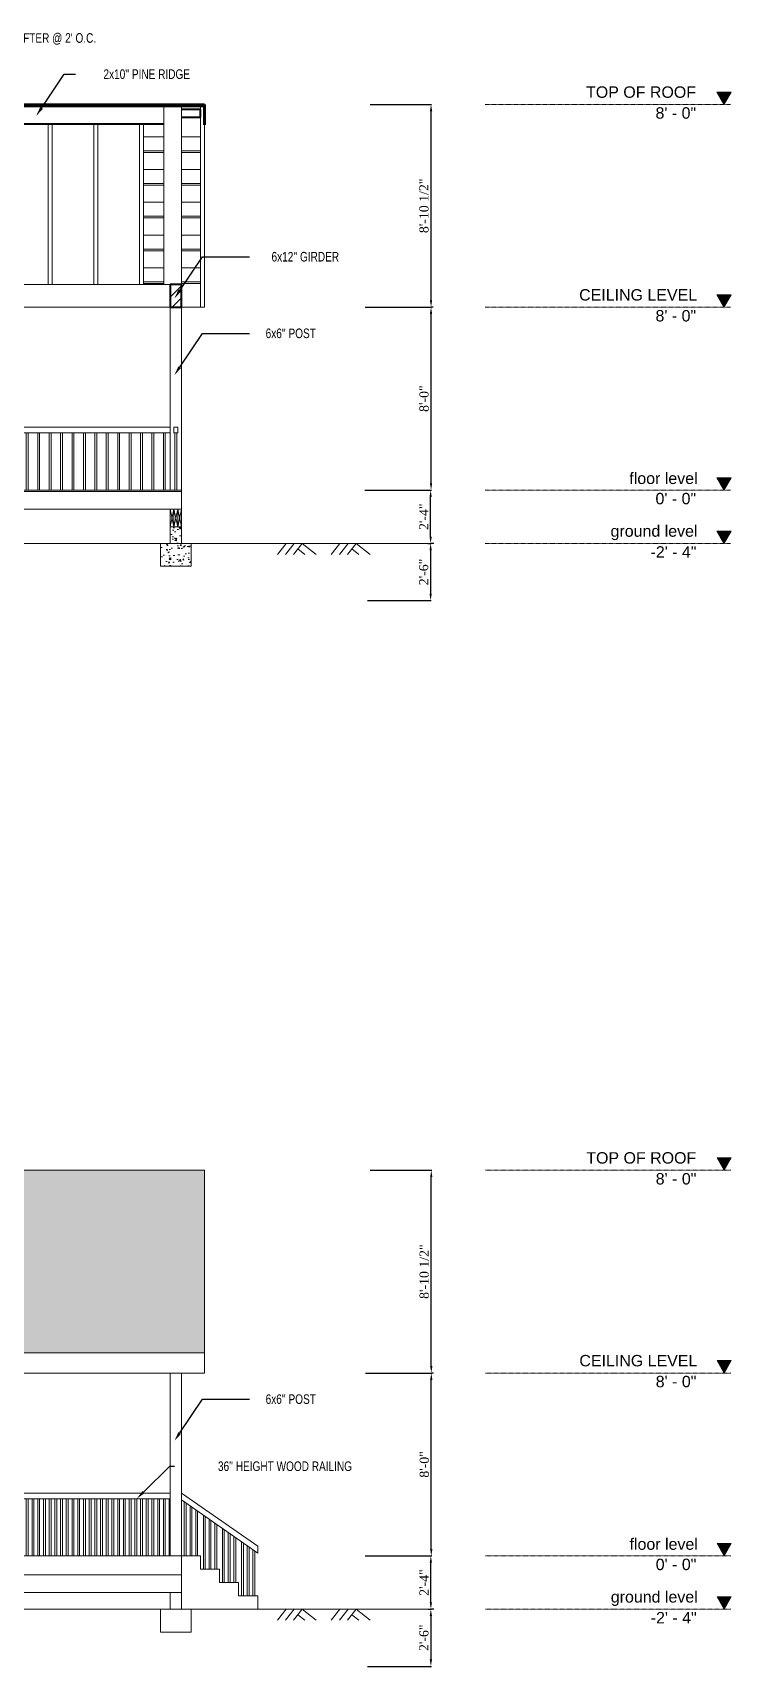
# Model space of a CAD drawing. Header units: inches. Extents: x 26998 to 46838, y -509 to 4343.
# Drawn here: x 39457 to 39823, y 776 to 1633 of the extents above; entities that cross this region are included whole.
import ezdxf
from ezdxf import colors
from ezdxf.entities.mleader import LeaderData, LeaderLine
from ezdxf.math import Vec2, Vec3

# ---------------------------------------------------------------- set-up
doc = ezdxf.new("R2010")
doc.units = ezdxf.units.IN
doc.header["$LTSCALE"] = 0.5
doc.header["$MEASUREMENT"] = 0
doc.linetypes.add('Grid Line 1_2_', pattern=[0.875, 0.5, -0.125, 0.125, -0.125])
doc.layers.get('Defpoints').update_dxf_attribs({"color": 140})
for name, color, linetype, lineweight in [('A-CLNG', 13, 'Continuous', 18), ('A-COLS', 52, 'Continuous', 9), ('A-FLOR', 192, 'Continuous', 18), ('A-FLOR-HRAL', 11, 'Continuous', 9), ('A-FLOR-LEVL', 51, 'Continuous', 9), ('A-ROOF', 132, 'Continuous', 18), ('CAD_  Default_Lines', 7, 'Continuous', 5), ('DIMENSION', 7, 'Continuous', 13), ('Dimensions', 7, 'Continuous', 0), ('S-BEAM', 12, 'Continuous', 9), ('shingle', 8, 'Continuous', 5), ('SWING', 4, 'Continuous', 5)]:
    doc.layers.add(name, color=color, linetype=linetype, lineweight=lineweight)
doc.styles.add('ARIAL', font='arial.ttf')
doc.styles.add('Dimension_style1', font='times.ttf')
doc.styles.get("Standard").update_dxf_attribs({"font": 'romans.shx', "width": 0.75})
doc.dimstyles.new('REAL', dxfattribs={"dimscale": 0.05, "dimtxt": 96, "dimasz": 72, "dimexe": 5, "dimexo": 72, "dimgap": 24, "dimtad": 1, "dimrnd": 0.25, "dimzin": 1, "dimdsep": 46, "dimlunit": 4, "dimtxsty": 'Dimension_style1', "dimcen": 0.09, "dimclrt": 3, "dimadec": 0, "dimazin": 0, "dimtfac": 1, "dimtofl": 0, "dimtmove": 0, "dimatfit": 3, "dimfxl": 120, "dimfrac": 2, "dimtolj": 1, "dimtzin": 0, "dimarcsym": 0})

# ---------------------------------------------------------------- blocks, each defined once
blk = doc.blocks.new('Railing - 1_-508546-Section 1')
at = {"layer": 'A-FLOR-HRAL'}
for p, q in [((202.21, 30), (202.21, 0)), ((203.21, 0), (203.21, 30))]:
    blk.add_line(p, q, dxfattribs=at)
blk = doc.blocks.new('Railing - 1_-V3-Section 1')
at = {"layer": 'A-FLOR-HRAL'}
for p, q in [((196.21, 0), (196.21, 30)), ((197.21, 30), (197.21, 0))]:
    blk.add_line(p, q, dxfattribs=at)
blk = doc.blocks.new('Railing - Railing-508842-Section 1')
at = {"layer": 'A-FLOR-HRAL'}
for p, q in [((199.71, 33), (97.71, 33)), ((97.71, 30), (199.71, 30)), ((201.71, 33), (201.71, 30)), ((203.71, 33), (201.71, 33)), ((201.71, 30), (203.71, 30)), ((203.71, 30), (203.71, 33))]:
    blk.add_line(p, q, dxfattribs=at)
for name, p in [('Railing - 1_-V3-Section 1', (-96, 0)), ('Railing - 1_-V3-Section 1', (-90, 0)), ('Railing - 1_-V3-Section 1', (-84, 0)), ('Railing - 1_-V3-Section 1', (-78, 0)), ('Railing - 1_-V3-Section 1', (-72, 0)), ('Railing - 1_-V3-Section 1', (-66, 0)), ('Railing - 1_-V3-Section 1', (-60, 0)), ('Railing - 1_-V3-Section 1', (-54, 0)), ('Railing - 1_-V3-Section 1', (-48, 0)), ('Railing - 1_-V3-Section 1', (-42, 0)), ('Railing - 1_-V3-Section 1', (-36, 0)), ('Railing - 1_-V3-Section 1', (-30, 0)), ('Railing - 1_-V3-Section 1', (-24, 0)), ('Railing - 1_-V3-Section 1', (-18, 0)), ('Railing - 1_-V3-Section 1', (-12, 0)), ('Railing - 1_-V3-Section 1', (-6, 0)), ('Railing - 1_-V3-Section 1', (0, 0)), ('Railing - 1_-508546-Section 1', (0, 0))]:
    blk.add_blockref(name, p)
blk = doc.blocks.new('Columns 6 - Columns 2-549260-Section 1')
at = {"layer": 'A-COLS'}
for p, q in [((199.71, 0), (199.71, 96)), ((205.71, 0), (205.71, 96))]:
    blk.add_line(p, q, dxfattribs=at)
blk = doc.blocks.new('Structural Framing 29 - Structural Framing 29-550016-Section 1')
at = {"layer": 'S-BEAM'}
h = blk.add_hatch(dxfattribs=at)
h.set_pattern_fill('FP_3', color=256, style=0, pattern_type=2)
h.set_pattern_definition([(45, (-305.964, 47.068), (-3.18198, 3.18198), [])])
h.paths.add_polyline_path([(199.71, 96), (205.71, 96), (205.71, 108), (199.71, 108)], flags=0)
for p, q in [((199.71, 108), (106.91, 108)), ((99.46, 96), (99.46, 100.27)), ((99.46, 96), (199.71, 96))]:
    blk.add_line(p, q, dxfattribs=at)
at = {"layer": 'S-BEAM', "lineweight": 40}
for p, q in [((199.71, 108), (199.71, 96)), ((205.71, 108), (199.71, 108)), ((205.71, 96), (205.71, 108)), ((199.71, 96), (205.71, 96))]:
    blk.add_line(p, q, dxfattribs=at)
blk = doc.blocks.new('1')
at = {"layer": 'S-BEAM'}
for p, q in [((57421.35, -9974.92), (57427.35, -9974.92)), ((57421.35, -9983.67), (57421.35, -9974.92)), ((57427.35, -9983.67), (57427.35, -9974.92)), ((57416.35, -9983.67), (57432.35, -9983.67)), ((57416.35, -9995.67), (57416.35, -9983.67)), ((57432.35, -9983.67), (57432.35, -9995.67)), ((57432.35, -9995.67), (57416.35, -9995.67))]:
    blk.add_line(p, q, dxfattribs=at)
blk = doc.blocks.new('*D683')
at = {"layer": 'Defpoints', "color": 0, "transparency": 16777216}
for p in [(39663.56, 1365.09), (39628.79, 1335.09), (39665.59, 1335.09)]:
    blk.add_point(p, dxfattribs=at)
at = {"layer": 'DIMENSION', "color": 0, "lineweight": -2, "transparency": 16777216}
for p, q in [((39667.16, 1365.09), (39665.84, 1365.09)), ((39665.59, 1361.49), (39665.59, 1338.69)), ((39632.39, 1335.09), (39665.84, 1335.09))]:
    blk.add_line(p, q, dxfattribs=at)
at = {"layer": 'DIMENSION', "color": 0, "transparency": 16777216}
for points in [[(39664.99, 1361.49), (39666.19, 1361.49), (39665.59, 1365.09)], [(39664.99, 1338.69), (39666.19, 1338.69), (39665.59, 1335.09)]]:
    blk.add_solid(points, dxfattribs=at)
at = {"layer": 'DIMENSION', "color": 3, "transparency": 16777216, "insert": (39661.95, 1350.09), "char_height": 4.8, "attachment_point": 5, "rotation": 90, "style": 'Dimension_style1'}
blk.add_mtext('\\A1;2\'-6"', dxfattribs=at)
blk = doc.blocks.new('*D684')
at = {"layer": 'Defpoints', "color": 0, "transparency": 16777216}
for p in [(39660.51, 1393.09), (39665.59, 1393.09), (39660.51, 1365.09)]:
    blk.add_point(p, dxfattribs=at)
at = {"layer": 'DIMENSION', "color": 0, "lineweight": -2, "transparency": 16777216}
for p, q in [((39664.11, 1393.09), (39665.84, 1393.09)), ((39665.59, 1368.69), (39665.59, 1389.49)), ((39664.11, 1365.09), (39665.84, 1365.09))]:
    blk.add_line(p, q, dxfattribs=at)
at = {"layer": 'DIMENSION', "color": 0, "transparency": 16777216}
for points in [[(39664.99, 1389.49), (39666.19, 1389.49), (39665.59, 1393.09)], [(39664.99, 1368.69), (39666.19, 1368.69), (39665.59, 1365.09)]]:
    blk.add_solid(points, dxfattribs=at)
at = {"layer": 'DIMENSION', "color": 3, "transparency": 16777216, "insert": (39661.99, 1379.09), "char_height": 4.8, "attachment_point": 5, "rotation": 90, "style": 'Dimension_style1'}
blk.add_mtext('\\A1;2\'-4"', dxfattribs=at)
blk = doc.blocks.new('*D685')
at = {"layer": 'Defpoints', "color": 0, "transparency": 16777216}
for p in [(39663.38, 1489.09), (39665.8, 1489.09), (39627.47, 1393.09)]:
    blk.add_point(p, dxfattribs=at)
at = {"layer": 'DIMENSION', "color": 0, "lineweight": -2, "transparency": 16777216}
for p, q in [((39665.8, 1396.69), (39665.8, 1485.49)), ((39666.98, 1489.09), (39666.05, 1489.09)), ((39631.07, 1393.09), (39666.05, 1393.09))]:
    blk.add_line(p, q, dxfattribs=at)
at = {"layer": 'DIMENSION', "color": 0, "transparency": 16777216}
for points in [[(39665.2, 1485.49), (39666.4, 1485.49), (39665.8, 1489.09)], [(39665.2, 1396.69), (39666.4, 1396.69), (39665.8, 1393.09)]]:
    blk.add_solid(points, dxfattribs=at)
at = {"layer": 'DIMENSION', "color": 3, "transparency": 16777216, "insert": (39662.15, 1441.09), "char_height": 4.8, "attachment_point": 5, "rotation": 90, "style": 'Dimension_style1'}
blk.add_mtext('\\A1;8\'-0"', dxfattribs=at)
blk = doc.blocks.new('*D686')
at = {"layer": 'Defpoints', "color": 0, "transparency": 16777216}
for p in [(39630.18, 1595.55), (39665.8, 1595.55), (39627.59, 1489.09)]:
    blk.add_point(p, dxfattribs=at)
at = {"layer": 'DIMENSION', "color": 0, "lineweight": -2, "transparency": 16777216}
for p, q in [((39633.78, 1595.55), (39666.05, 1595.55)), ((39665.8, 1492.69), (39665.8, 1591.95)), ((39631.19, 1489.09), (39666.05, 1489.09))]:
    blk.add_line(p, q, dxfattribs=at)
at = {"layer": 'DIMENSION', "color": 0, "transparency": 16777216}
for points in [[(39665.2, 1591.95), (39666.4, 1591.95), (39665.8, 1595.55)], [(39665.2, 1492.69), (39666.4, 1492.69), (39665.8, 1489.09)]]:
    blk.add_solid(points, dxfattribs=at)
at = {"layer": 'DIMENSION', "color": 3, "transparency": 16777216, "insert": (39662.09, 1542.32), "char_height": 4.8, "attachment_point": 5, "rotation": 90, "style": 'Dimension_style1'}
blk.add_mtext('\\A1;8\'-10 1/2"', dxfattribs=at)
blk = doc.blocks.new('Columns 1 - Columns 1-506741-Section 2')
at = {"layer": 'A-COLS'}
for p, q in [((215.71, 0), (205.71, 0)), ((215.71, -7), (215.71, 0)), ((225.71, -7), (215.71, -7)), ((225.71, -14), (225.71, -7)), ((235.71, -14), (225.71, -14)), ((235.71, -21), (235.71, -14)), ((245.71, -21), (235.71, -21)), ((245.71, -28), (245.71, -21)), ((210.71, -28), (245.71, -28))]:
    blk.add_line(p, q, dxfattribs=at)
blk = doc.blocks.new('Railing - 1_-508546-Section 2')
at = {"layer": 'A-FLOR-HRAL'}
blk.add_line((199.21, 0), (199.21, 30), dxfattribs=at)
blk = doc.blocks.new('Railing - 1_-V2-Section 2')
at = {"layer": 'A-FLOR-HRAL'}
for p, q in [((193.21, 0), (193.21, 30)), ((194.21, 0), (194.21, 30))]:
    blk.add_line(p, q, dxfattribs=at)
blk = doc.blocks.new('Railing - Railing-507449-Section 2')
for name, p in [('Railing - 1_-V2-Section 2', (-90, 0)), ('Railing - 1_-V2-Section 2', (-84, 0)), ('Railing - 1_-V2-Section 2', (-72, 0)), ('Railing - 1_-V2-Section 2', (-66, 0)), ('Railing - 1_-V2-Section 2', (-60, 0)), ('Railing - 1_-V2-Section 2', (-54, 0)), ('Railing - 1_-V2-Section 2', (-48, 0)), ('Railing - 1_-V2-Section 2', (-42, 0)), ('Railing - 1_-V2-Section 2', (-36, 0)), ('Railing - 1_-V2-Section 2', (-30, 0)), ('Railing - 1_-V2-Section 2', (-24, 0)), ('Railing - 1_-V2-Section 2', (-18, 0)), ('Railing - 1_-V2-Section 2', (-12, 0)), ('Railing - 1_-V2-Section 2', (-6, 0)), ('Railing - 1_-V2-Section 2', (0, 0)), ('Railing - 1_-508546-Section 2', (0, 0))]:
    blk.add_blockref(name, p)
blk = doc.blocks.new('Top Rail Type - Top Rail_Internal_-507568-Section 2')
at = {"layer": 'A-FLOR-HRAL'}
for p, q in [((114.71, 33), (97.71, 33)), ((114.71, 30), (97.71, 30)), ((199.71, 33), (120.71, 33)), ((199.71, 30), (120.71, 30))]:
    blk.add_line(p, q, dxfattribs=at)
blk = doc.blocks.new('Railing - 1_-V3-Section 2')
at = {"layer": 'A-FLOR-HRAL'}
for p, q in [((100.21, 0), (100.21, 30)), ((101.21, 30), (101.21, 0))]:
    blk.add_line(p, q, dxfattribs=at)
blk = doc.blocks.new('Railing - Railing-508842-Section 2')
for p in [(0, 0), (6, 0), (12, 0), (24, 0), (30, 0), (36, 0), (42, 0), (48, 0), (54, 0), (60, 0), (66, 0), (72, 0), (78, 0), (84, 0), (90, 0), (96, 0)]:
    blk.add_blockref('Railing - 1_-V3-Section 2', p)
blk = doc.blocks.new('Columns 2 - Columns 2-526766-Section 2')
at = {"layer": 'A-COLS'}
for p, q in [((199.71, 0), (199.71, 96)), ((205.71, 0), (205.71, 96)), ((205.71, 0), (199.71, 0))]:
    blk.add_line(p, q, dxfattribs=at)
blk = doc.blocks.new('*D687')
at = {"layer": 'Defpoints', "color": 0, "transparency": 16777216}
for p in [(39663.68, 805.52), (39628.92, 775.52), (39665.71, 775.52)]:
    blk.add_point(p, dxfattribs=at)
at = {"layer": 'DIMENSION', "color": 0, "lineweight": -2, "transparency": 16777216}
for p, q in [((39665.71, 801.92), (39665.71, 779.12)), ((39667.28, 805.52), (39665.96, 805.52)), ((39632.52, 775.52), (39665.96, 775.52))]:
    blk.add_line(p, q, dxfattribs=at)
at = {"layer": 'DIMENSION', "color": 0, "transparency": 16777216}
for points in [[(39665.11, 801.92), (39666.31, 801.92), (39665.71, 805.52)], [(39665.11, 779.12), (39666.31, 779.12), (39665.71, 775.52)]]:
    blk.add_solid(points, dxfattribs=at)
at = {"layer": 'DIMENSION', "color": 3, "transparency": 16777216, "insert": (39662.07, 790.52), "char_height": 4.8, "attachment_point": 5, "rotation": 90, "style": 'Dimension_style1'}
blk.add_mtext('\\A1;2\'-6"', dxfattribs=at)
blk = doc.blocks.new('*D688')
at = {"layer": 'Defpoints', "color": 0, "transparency": 16777216}
for p in [(39660.63, 833.52), (39665.71, 833.52), (39660.63, 805.52)]:
    blk.add_point(p, dxfattribs=at)
at = {"layer": 'DIMENSION', "color": 0, "lineweight": -2, "transparency": 16777216}
for p, q in [((39664.23, 833.52), (39665.96, 833.52)), ((39665.71, 809.12), (39665.71, 829.92)), ((39664.23, 805.52), (39665.96, 805.52))]:
    blk.add_line(p, q, dxfattribs=at)
at = {"layer": 'DIMENSION', "color": 0, "transparency": 16777216}
for points in [[(39665.11, 829.92), (39666.31, 829.92), (39665.71, 833.52)], [(39665.11, 809.12), (39666.31, 809.12), (39665.71, 805.52)]]:
    blk.add_solid(points, dxfattribs=at)
at = {"layer": 'DIMENSION', "color": 3, "transparency": 16777216, "insert": (39662.11, 819.52), "char_height": 4.8, "attachment_point": 5, "rotation": 90, "style": 'Dimension_style1'}
blk.add_mtext('\\A1;2\'-4"', dxfattribs=at)
blk = doc.blocks.new('*D689')
at = {"layer": 'Defpoints', "color": 0, "transparency": 16777216}
for p in [(39663.5, 929.52), (39665.92, 929.52), (39627.59, 833.52)]:
    blk.add_point(p, dxfattribs=at)
at = {"layer": 'DIMENSION', "color": 0, "lineweight": -2, "transparency": 16777216}
for p, q in [((39667.1, 929.52), (39666.17, 929.52)), ((39665.92, 837.12), (39665.92, 925.92)), ((39631.19, 833.52), (39666.17, 833.52))]:
    blk.add_line(p, q, dxfattribs=at)
at = {"layer": 'DIMENSION', "color": 0, "transparency": 16777216}
for points in [[(39665.32, 925.92), (39666.52, 925.92), (39665.92, 929.52)], [(39665.32, 837.12), (39666.52, 837.12), (39665.92, 833.52)]]:
    blk.add_solid(points, dxfattribs=at)
at = {"layer": 'DIMENSION', "color": 3, "transparency": 16777216, "insert": (39662.28, 881.52), "char_height": 4.8, "attachment_point": 5, "rotation": 90, "style": 'Dimension_style1'}
blk.add_mtext('\\A1;8\'-0"', dxfattribs=at)
blk = doc.blocks.new('*D690')
at = {"layer": 'Defpoints', "color": 0, "transparency": 16777216}
for p in [(39630.3, 1035.98), (39665.92, 1035.98), (39627.71, 929.52)]:
    blk.add_point(p, dxfattribs=at)
at = {"layer": 'DIMENSION', "color": 0, "lineweight": -2, "transparency": 16777216}
for p, q in [((39633.9, 1035.98), (39666.17, 1035.98)), ((39665.92, 933.12), (39665.92, 1032.38)), ((39631.31, 929.52), (39666.17, 929.52))]:
    blk.add_line(p, q, dxfattribs=at)
at = {"layer": 'DIMENSION', "color": 0, "transparency": 16777216}
for points in [[(39665.32, 1032.38), (39666.52, 1032.38), (39665.92, 1035.98)], [(39665.32, 933.12), (39666.52, 933.12), (39665.92, 929.52)]]:
    blk.add_solid(points, dxfattribs=at)
at = {"layer": 'DIMENSION', "color": 3, "transparency": 16777216, "insert": (39662.21, 982.75), "char_height": 4.8, "attachment_point": 5, "rotation": 90, "style": 'Dimension_style1'}
blk.add_mtext('\\A1;8\'-10 1/2"', dxfattribs=at)

msp = doc.modelspace()

# ---------------------------------------------------------------- hatches: boundary and pattern name
at = {"layer": 'shingle', "lineweight": 5, "true_color": 0x939598, "transparency": 33554559}
h = msp.add_hatch(dxfattribs=at)
h.set_pattern_fill('AR-RSHKE', color=252, scale=0.3)
h.set_pattern_definition([(0, (-17968.9046, 12830.844), (7.65, 3.6), [1.8, -1.5, 2.1, -0.9, 2.7, -1.2]), (0, (-17967.1046, 12830.994), (7.65, 3.6), [1.5, -5.7, 1.2, -1.8]), (0, (-17963.5046, 12830.619), (7.65, 3.6), [0.9, -9.3]), (90, (-17968.9046, 12830.844), (-2.55, 3.6), [3.45, -10.95]), (90, (-17967.1046, 12830.844), (-2.55, 3.6), [3.375, -11.025]), (90, (-17965.6046, 12830.844), (-2.55, 3.6), [3.15, -11.25]), (90, (-17963.5046, 12830.619), (-2.55, 3.6), [3.45, -10.95]), (90, (-17962.6046, 12830.619), (-2.55, 3.6), [3.45, -10.95]), (90, (-17959.9046, 12830.844), (-2.55, 3.6), [3.3, -11.1])])
h.paths.add_polyline_path([(39546.7785349, 1035.9825981), (39209.2785181, 1035.9825981), (39439.1777004, 940.1912722), (39546.7785349, 940.1912722)])
at = {"layer": 'SWING', "lineweight": 5}
h = msp.add_hatch(color=256, dxfattribs=at)
h.dxf.hatch_style = 1
h.paths.add_polyline_path([(39819.5957183, 1595.5464242), (39823.3485351, 1602.0464936), (39815.8429015, 1602.0464936)])
h = msp.add_hatch(color=256, dxfattribs=at)
h.dxf.hatch_style = 1
h.paths.add_polyline_path([(39819.5957183, 1489.0880909), (39823.3485351, 1495.5881602), (39815.8429015, 1495.5881602)])
h = msp.add_hatch(color=256, dxfattribs=at)
h.dxf.hatch_style = 1
h.paths.add_polyline_path([(39819.5957183, 1393.0880909), (39823.3485351, 1399.5881602), (39815.8429015, 1399.5881602)])
h = msp.add_hatch(dxfattribs=at)
h.set_pattern_fill('AR-CONC', color=256)
h.set_pattern_definition([(50, (-17969.0266, 13863.3735), (7.1726018, -0.62752135), [0.75, -8.25]), (355, (-17969.0266, 13863.3735), (-1.3875133, 7.5219213), [0.6, -6.6]), (100.451444, (-17968.429, 13863.321), (5.7850885, 6.8943999), [0.6374019, -7.0114211]), (46.1842, (-17969.027, 13865.3735), (10.6724133, -1.6551928), [1.125, -12.375]), (96.635635, (-17968.137, 13865.236), (9.3466195, 9.741186), [0.9561034, -10.5171376]), (351.184164, (-17969.027, 13865.373), (9.3466195, 9.741186), [0.9, -9.9]), (21, (-17968.0266, 13864.8735), (5.9690705, -4.0261889), [0.75, -8.25]), (326, (-17968.0266, 13864.8735), (2.4331533, 7.25150045), [0.6, -6.6]), (71.451445, (-17967.529, 13864.538), (8.4022238, 3.2253115), [0.6374019, -7.0114211]), (37.5, (-17969.0266, 13863.3735), (0.12159855, 3.32893854), [0, -6.52, 0, -6.7, 0, -6.625]), (7.5, (-17969.0266, 13863.3735), (2.63069537, 3.94411712), [0, -3.82, 0, -6.37, 0, -2.525]), (327.5, (-17971.2566, 13863.3735), (5.33822436, -0.22554872), [0, -2.5, 0, -7.8, 0, -10.35]), (317.5, (-17972.2566, 13863.3735), (5.8318617, 1.00104982), [0, -3.25, 0, -5.18, 0, -7.35])])
h.paths.add_polyline_path([(39534.7785518, 1373.8380838), (39528.7785518, 1373.8380838), (39528.7785518, 1365.0880838), (39534.7785518, 1365.0880838)])
h = msp.add_hatch(dxfattribs=at)
h.set_pattern_fill('AR-CONC', color=256)
h.set_pattern_definition([(50, (-17430.268, 13881.3735), (7.1726018, -0.62752135), [0.75, -8.25]), (355, (-17430.268, 13881.3735), (-1.3875133, 7.5219213), [0.6, -6.6]), (100.451444, (-17429.67, 13881.321), (5.7850885, 6.8943999), [0.6374019, -7.0114211]), (46.1842, (-17430.268, 13883.3735), (10.6724133, -1.6551928), [1.125, -12.375]), (96.635635, (-17429.378, 13883.236), (9.3466195, 9.741186), [0.9561034, -10.5171376]), (351.184164, (-17430.268, 13883.373), (9.3466195, 9.741186), [0.9, -9.9]), (21, (-17429.268, 13882.8735), (5.9690705, -4.0261889), [0.75, -8.25]), (326, (-17429.268, 13882.8735), (2.4331533, 7.25150045), [0.6, -6.6]), (71.451445, (-17428.7704, 13882.538), (8.4022238, 3.2253115), [0.6374019, -7.0114211]), (37.5, (-17430.2678, 13881.3735), (0.12159855, 3.32893854), [0, -6.52, 0, -6.7, 0, -6.625]), (7.5, (-17430.2678, 13881.3735), (2.63069537, 3.94411712), [0, -3.82, 0, -6.37, 0, -2.525]), (327.5, (-17432.4978, 13881.3735), (5.33822436, -0.22554872), [0, -2.5, 0, -7.8, 0, -10.35]), (317.5, (-17433.498, 13881.3735), (5.8318617, 1.00104982), [0, -3.25, 0, -5.18, 0, -7.35])])
h.paths.add_polyline_path([(39539.7785518, 1365.0880838), (39523.7785518, 1365.0880838), (39523.7785518, 1353.0880838), (39539.7785518, 1353.0880838)])
edge = h.paths.add_edge_path()
edge.add_arc((39542.0067278, 1359.2630761), 0.3125, 0, 360)
edge = h.paths.add_edge_path(flags=16)
edge.add_arc((39528.1239441, 1359.1627845), 0.3125, 0, 360)
h = msp.add_hatch(color=256, dxfattribs=at)
h.dxf.hatch_style = 1
h.paths.add_polyline_path([(39819.5957183, 1365.0880909), (39823.3485351, 1371.5881602), (39815.8429015, 1371.5881602)])
h = msp.add_hatch(color=256, dxfattribs=at)
h.dxf.hatch_style = 1
h.paths.add_polyline_path([(39819.7177213, 1035.9825911), (39823.4705381, 1042.4826605), (39815.9649045, 1042.4826605)])
h = msp.add_hatch(color=256, dxfattribs=at)
h.dxf.hatch_style = 1
h.paths.add_polyline_path([(39819.7177213, 929.5242578), (39823.4705381, 936.0243271), (39815.9649045, 936.0243271)])
h = msp.add_hatch(color=256, dxfattribs=at)
h.dxf.hatch_style = 1
h.paths.add_polyline_path([(39819.7177213, 833.5242578), (39823.4705381, 840.0243271), (39815.9649045, 840.0243271)])
h = msp.add_hatch(color=256, dxfattribs=at)
h.dxf.hatch_style = 1
h.paths.add_polyline_path([(39819.7177213, 805.5242578), (39823.4705381, 812.0243271), (39815.9649045, 812.0243271)])

# ---------------------------------------------------------------- linework, layer by layer
at = {"layer": 'A-CLNG'}
for p, q in [((39544.7785518, 1588.8382203), (39534.7785518, 1588.8382203)), ((39544.7785518, 1588.8382203), (39544.7785518, 1586.6021523)), ((39544.7785518, 1586.6021523), (39544.7785518, 1489.0880838))]:
    msp.add_line(p, q, dxfattribs=at)
at = {"layer": 'A-COLS', "lineweight": 40}
for p, q in [((39546.7785518, 1595.5464242), (39209.2785518, 1595.5464242)), ((39546.7785518, 1594.4214172), (39210.0285518, 1594.4214172)), ((39544.7785518, 1592.8103562), (39534.7785518, 1592.8103562)), ((39534.7785518, 1588.8382203), (39544.7785518, 1588.8382203)), ((39544.7785518, 1588.8382203), (39544.7785518, 1592.8103562)), ((39525.5285518, 1585.1714172), (39232.2285518, 1585.1714172))]:
    msp.add_line(p, q, dxfattribs=at)
at = {"layer": 'A-COLS'}
for p, q in [((39525.5285518, 1501.0880838), (39525.5285518, 1594.4214172)), ((39534.7785518, 1501.0880838), (39534.7785518, 1594.4214172)), ((39544.7785518, 1586.6021523), (39544.7785518, 1594.4214172)), ((39546.7785518, 1594.7964242), (39546.7785518, 1586.6021523)), ((39464.7785518, 1501.0880838), (39464.7785518, 1585.1714172)), ((39466.7785518, 1585.1714172), (39466.7785518, 1501.0880838)), ((39488.7785518, 1501.0880838), (39488.7785518, 1585.1714172)), ((39490.7785518, 1585.1714172), (39490.7785518, 1501.0880838)), ((39512.7785518, 1501.0880838), (39512.7785518, 1585.1714172)), ((39514.7785518, 1585.1714172), (39514.7785518, 1501.0880838)), ((39514.7785518, 1578.6069628), (39525.5285518, 1578.6069628)), ((39534.7785518, 1578.6069628), (39544.7785518, 1578.6069628)), ((39546.7785518, 1586.6021523), (39546.7785518, 1489.0880838)), ((39525.5285518, 1571.2403996), (39514.7785518, 1571.2403996)), ((39525.5285518, 1570.3459724), (39514.7785518, 1570.3459724)), ((39544.7785518, 1571.2403996), (39534.7785518, 1571.2403996)), ((39544.7785518, 1570.3459724), (39534.7785518, 1570.3459724)), ((39514.7785518, 1561.4017005), (39525.5285518, 1561.4017005)), ((39534.7785518, 1561.4017005), (39544.7785518, 1561.4017005)), ((39525.5285518, 1554.0351374), (39514.7785518, 1554.0351374)), ((39525.5285518, 1553.1407102), (39514.7785518, 1553.1407102)), ((39544.7785518, 1554.0351374), (39534.7785518, 1554.0351374)), ((39544.7785518, 1553.1407102), (39534.7785518, 1553.1407102)), ((39514.7785518, 1544.1964383), (39525.5285518, 1544.1964383)), ((39534.7785518, 1544.1964383), (39544.7785518, 1544.1964383)), ((39525.5285518, 1536.8298751), (39514.7785518, 1536.8298751)), ((39525.5285518, 1535.9354479), (39514.7785518, 1535.9354479)), ((39544.7785518, 1536.8298751), (39534.7785518, 1536.8298751)), ((39544.7785518, 1535.9354479), (39534.7785518, 1535.9354479)), ((39514.7785518, 1526.991176), (39525.5285518, 1526.991176)), ((39534.7785518, 1526.991176), (39544.7785518, 1526.991176)), ((39525.5285518, 1519.6246129), (39514.7785518, 1519.6246129)), ((39525.5285518, 1518.7301857), (39514.7785518, 1518.7301857)), ((39544.7785518, 1519.6246129), (39534.7785518, 1519.6246129)), ((39544.7785518, 1518.7301857), (39534.7785518, 1518.7301857)), ((39514.7785518, 1509.7859138), (39525.5285518, 1509.7859138)), ((39534.7785518, 1509.7859138), (39544.7785518, 1509.7859138)), ((39525.5285518, 1502.4193506), (39514.7785518, 1502.4193506)), ((39525.5285518, 1501.5249234), (39514.7785518, 1501.5249234)), ((39544.7785518, 1502.4193506), (39534.7785518, 1502.4193506)), ((39544.7785518, 1501.5249234), (39534.7785518, 1501.5249234)), ((39534.7785518, 1393.0880838), (39426.7785518, 1393.0880838)), ((39426.7785518, 1392.3380838), (39534.7785518, 1392.3380838)), ((39534.7785518, 1383.0880838), (39534.7785518, 1393.0880838)), ((39426.7785518, 1383.0880838), (39528.7785518, 1383.0880838)), ((39528.7785518, 1373.8380838), (39528.7785518, 1383.0880838)), ((39528.7785518, 1383.0880838), (39534.7785518, 1383.0880838)), ((39528.7785518, 1383.0880838), (39530.7785518, 1373.8380838)), ((39528.7785518, 1373.8380838), (39530.7785518, 1383.0880838)), ((39530.7785518, 1373.8380838), (39530.7785518, 1383.0880838)), ((39530.7785518, 1383.0880838), (39532.7785518, 1373.8380838)), ((39530.7785518, 1373.8380838), (39532.7785518, 1383.0880838)), ((39532.7785518, 1373.8380838), (39532.7785518, 1383.0880838)), ((39532.7785518, 1383.0880838), (39534.7785518, 1373.8380838)), ((39532.7785518, 1373.8380838), (39534.7785518, 1383.0880838)), ((39534.7785518, 1373.8380838), (39534.7785518, 1383.0880838)), ((39534.7785349, 833.5242578), (39426.7785349, 833.5242578))]:
    msp.add_line(p, q, dxfattribs=at)
at = {"layer": 'A-FLOR'}
for p, q in [((39534.7785349, 814.2742578), (39534.7785349, 833.5242578)), ((39534.7785349, 823.5242578), (39426.7785349, 823.5242578)), ((39534.7785349, 814.2742578), (39426.7785349, 814.2742578))]:
    msp.add_line(p, q, dxfattribs=at)
at = {"layer": 'A-FLOR-HRAL'}
for p, q in [((39534.7785349, 866.5242578), (39574.7785349, 838.5242578)), ((39534.7785349, 862.8622911), (39574.7785349, 834.8622911)), ((39536.2424666, 833.5242578), (39536.2424666, 861.8375389)), ((39537.2424666, 833.5242578), (39537.2424666, 861.1375389)), ((39539.2424666, 833.5242578), (39539.2424666, 859.7375389)), ((39540.2424666, 833.5242578), (39540.2424666, 859.0375389)), ((39542.2424666, 833.5242578), (39542.2424666, 857.6375389)), ((39543.2424666, 833.5242578), (39543.2424666, 856.9375389)), ((39546.2424666, 826.5242578), (39546.2424666, 854.8375389)), ((39547.2424666, 826.5242578), (39547.2424666, 854.1375389)), ((39549.2424666, 826.5242578), (39549.2424666, 852.7375389)), ((39550.2424666, 826.5242578), (39550.2424666, 852.0375389)), ((39552.2424666, 826.5242578), (39552.2424666, 850.6375389)), ((39553.2424666, 826.5242578), (39553.2424666, 849.9375389)), ((39556.2424666, 819.5242578), (39556.2424666, 847.8375389)), ((39557.2424666, 819.5242578), (39557.2424666, 847.1375389)), ((39559.2424666, 819.5242578), (39559.2424666, 845.7375389)), ((39560.2424666, 819.5242578), (39560.2424666, 845.0375389)), ((39562.2424666, 819.5242578), (39562.2424666, 843.6375389)), ((39563.2424666, 819.5242578), (39563.2424666, 842.9375389)), ((39566.2424666, 812.5242578), (39566.2424666, 840.8375389)), ((39567.2424666, 812.5242578), (39567.2424666, 840.1375389)), ((39569.2424666, 812.5242578), (39569.2424666, 838.7375389)), ((39570.2424666, 812.5242578), (39570.2424666, 838.0375389)), ((39572.2424666, 812.5242578), (39572.2424666, 836.6375389)), ((39573.2424666, 812.5242578), (39573.2424666, 835.9375389)), ((39574.7785349, 838.5242578), (39574.7785349, 834.8622911))]:
    msp.add_line(p, q, dxfattribs=at)
at = {"layer": 'A-FLOR-LEVL', "linetype": 'Grid Line 1_2_'}
for p, q in [((39694.24168, 1595.5464242), (39823.0617538, 1595.5464242)), ((39694.24168, 1489.0880909), (39823.0617538, 1489.0880909)), ((39694.24168, 1393.0880909), (39823.0617538, 1393.0880909)), ((39694.24168, 1365.0880909), (39823.0617538, 1365.0880909)), ((39694.363683, 1035.9825911), (39823.1837567, 1035.9825911)), ((39694.363683, 929.5242578), (39823.1837567, 929.5242578)), ((39694.363683, 833.5242578), (39823.1837567, 833.5242578)), ((39694.363683, 805.5242578), (39823.1837567, 805.5242578))]:
    msp.add_line(p, q, dxfattribs=at)
at = {"layer": 'A-ROOF', "lineweight": 60}
msp.add_line((39546.7785518, 1584.8794098), (39546.7785518, 1595.5464242), dxfattribs=at)
at = {"layer": 'A-ROOF'}
for p, q in [((39534.7785518, 1489.0880838), (39546.7785518, 1489.0880838)), ((39546.7785349, 1035.9825981), (39209.2785349, 1035.9825981)), ((39546.7785349, 929.5242578), (39546.7785349, 1035.9825981)), ((39438.7785349, 940.1912722), (39546.7785349, 940.1912722)), ((39546.7785349, 929.5242578), (39426.7785349, 929.5242578))]:
    msp.add_line(p, q, dxfattribs=at)
at = {"layer": 'Dimensions'}
for p, q in [((39589.6424004, 1365.0880909), (39585.0897508, 1359.2485472)), ((39594.0007447, 1365.0880909), (39589.4480951, 1359.2485472)), ((39598.077937, 1365.0880909), (39593.5252874, 1359.2485472)), ((39598.077937, 1365.0880909), (39605.5105866, 1359.2485472)), ((39617.9928027, 1365.0880909), (39613.4401531, 1359.2485472)), ((39622.351147, 1365.0880909), (39617.7984974, 1359.2485472)), ((39626.4283393, 1365.0880909), (39621.8756897, 1359.2485472)), ((39626.4283393, 1365.0880909), (39633.8609889, 1359.2485472)), ((39595.8016122, 1362.168319), (39599.517937, 1359.2485472)), ((39624.1520145, 1362.168319), (39627.8683393, 1359.2485472)), ((39589.6423836, 805.5242648), (39585.089734, 799.6847211)), ((39594.0007278, 805.5242648), (39589.4480782, 799.6847211)), ((39598.0779201, 805.5242648), (39593.5252705, 799.6847211)), ((39595.8015953, 802.6044929), (39599.5179201, 799.6847211)), ((39598.0779201, 805.5242648), (39605.5105697, 799.6847211)), ((39617.9927859, 805.5242648), (39613.4401363, 799.6847211)), ((39622.3511301, 805.5242648), (39617.7984805, 799.6847211)), ((39626.4283224, 805.5242648), (39621.8756728, 799.6847211)), ((39624.1519976, 802.6044929), (39627.8683224, 799.6847211)), ((39626.4283224, 805.5242648), (39633.860972, 799.6847211))]:
    msp.add_line(p, q, dxfattribs=at)
at = {"layer": 'SWING', "lineweight": 5}
for p, q in [((39667.1939251, 1365.0880909), (39426.7785518, 1365.0880909)), ((39667.1939082, 805.5242648), (39426.7785349, 805.5242648))]:
    msp.add_line(p, q, dxfattribs=at)
for points in [[(39819.5957183, 1595.5464242), (39815.8429015, 1602.0464936), (39823.3485351, 1602.0464936)], [(39819.5957183, 1489.0880909), (39815.8429015, 1495.5881602), (39823.3485351, 1495.5881602)], [(39819.5957183, 1393.0880909), (39815.8429015, 1399.5881602), (39823.3485351, 1399.5881602)], [(39819.5957183, 1365.0880909), (39815.8429015, 1371.5881602), (39823.3485351, 1371.5881602)], [(39819.7177213, 1035.9825911), (39815.9649045, 1042.4826605), (39823.4705381, 1042.4826605)], [(39819.7177213, 929.5242578), (39815.9649045, 936.0243271), (39823.4705381, 936.0243271)], [(39819.7177213, 833.5242578), (39815.9649045, 840.0243271), (39823.4705381, 840.0243271)], [(39819.7177213, 805.5242578), (39815.9649045, 812.0243271), (39823.4705381, 812.0243271)]]:
    msp.add_lwpolyline(points, close=True, dxfattribs=at)

# ---------------------------------------------------------------- block references
at = {"layer": 'A-COLS'}
for name, p in [('Columns 6 - Columns 2-549260-Section 1', (39329.0664186, 1393.0880838)), ('Columns 2 - Columns 2-526766-Section 2', (39329.0664018, 833.5242578)), ('Columns 1 - Columns 1-506741-Section 2', (39329.0664018, 833.5242578))]:
    msp.add_blockref(name, p, dxfattribs=at)
at = {"layer": 'A-FLOR-HRAL'}
for name, p in [('Railing - Railing-508842-Section 1', (39329.0664186, 1393.0880838)), ('Top Rail Type - Top Rail_Internal_-507568-Section 2', (39329.0664018, 833.5242578)), ('Railing - Railing-508842-Section 2', (39329.0664018, 833.5242578)), ('Railing - Railing-507449-Section 2', (39329.0664018, 833.5242578))]:
    msp.add_blockref(name, p, dxfattribs=at)
at = {"layer": 'S-BEAM'}
msp.add_blockref('Structural Framing 29 - Structural Framing 29-550016-Section 1', (39329.0664186, 1393.0880838), dxfattribs=at)
at = {"layer": 'SWING', "lineweight": 5}
for p in [(-17892.5739134, 11348.7592255), (-17892.5739302, 10789.1953994), (-17892.5739302, 10789.1953994)]:
    msp.add_blockref('1', p, dxfattribs=at)

# ---------------------------------------------------------------- texts
at = {"layer": 'A-FLOR-LEVL', "char_height": 6, "attachment_point": 1, "style": 'ARIAL'}
for s, insert, width in [('TOP OF ROOF', (39747.191165, 1605.0295575), 60.655879919), ('8\' - 0"', (39783.6501814, 1594.0658357), 25.9065), ('CEILING LEVEL', (39743.5578848, 1498.5712242), 72.886329653), ('8\' - 0"', (39783.6501814, 1487.6075024), 25.9065), ('floor level', (39769.9112962, 1402.2690867), 77.871), ('0\' - 0"', (39783.6501814, 1391.6075024), 25.9065), ('ground level', (39760.0594037, 1374.5789844), 53.934), ('-2\' - 4"', (39781.0369433, 1363.6075024), 29.2395), ('TOP OF ROOF', (39747.313168, 1045.4657244), 60.655879919), ('8\' - 0"', (39783.7721844, 1034.5020026), 25.9065), ('CEILING LEVEL', (39743.6798878, 939.0073911), 72.886329653), ('8\' - 0"', (39783.7721844, 928.0436693), 25.9065), ('floor level', (39770.0332991, 842.7052537), 77.871), ('0\' - 0"', (39783.7721844, 832.0436693), 25.9065), ('ground level', (39760.1814067, 815.0151513), 53.934), ('-2\' - 4"', (39781.1589463, 804.0436693), 29.2395)]:
    msp.add_mtext(s, dxfattribs=dict(at, insert=insert, width=width))

# ---------------------------------------------------------------- dimensions: what is measured, and where the dimension line sits
at = {"layer": 'DIMENSION'}
for base, p1, p2, picture, middle in [((39665.7961836, 1595.5464242), (39627.5872756, 1489.0880909), (39630.1827517, 1595.5464242), '*D686', (39662.0871713, 1542.3172575)), ((39665.7961836, 1489.0880909), (39627.4691088, 1393.0880909), (39663.3780517, 1489.0880909), '*D685', (39662.1546551, 1441.0880909)), ((39665.5884763, 1393.0880909), (39660.5097125, 1365.0880909), (39660.5097125, 1393.0880909), '*D684', (39661.9884763, 1379.0880909)), ((39665.5884763, 1335.0880909), (39663.5620454, 1365.0880909), (39628.7944068, 1335.0880909), '*D683', (39661.9469478, 1350.0880909)), ((39665.9181866, 1035.9825911), (39627.7092786, 929.5242578), (39630.3047547, 1035.9825911), '*D690', (39662.2091743, 982.7534244)), ((39665.9181866, 929.5242578), (39627.5911118, 833.5242578), (39663.5000547, 929.5242578), '*D689', (39662.2766581, 881.5242578)), ((39665.7104793, 833.5242578), (39660.6317155, 805.5242578), (39660.6317155, 833.5242578), '*D688', (39662.1104793, 819.5242578)), ((39665.7104793, 775.5242578), (39663.6840484, 805.5242578), (39628.9164098, 775.5242578), '*D687', (39662.0689508, 790.5242578))]:
    dim = msp.add_linear_dim(base=base, p1=p1, p2=p2, angle=90, dimstyle='REAL', dxfattribs=at)
    dim.commit()
    dim.dimension.update_dxf_attribs({"geometry": picture, "text_midpoint": middle})

# ---------------------------------------------------------------- leaders
at = {"layer": 'CAD_  Default_Lines'}
ml = msp.add_multileader_mtext('Standard', dxfattribs=at)
ml.set_content("{\\fArial|b0|i0|c0|p34;2x10'' PINE RAFTER @ 2' O.C.}", color=256)
ml.set_leader_properties()
ml.build(insert=Vec2(0, 0))
ml.multileader.update_dxf_attribs({"text_right_attachment_type": 6, "dogleg_length": 0.060208, "arrow_head_size": 5.0413287})
ctx = ml.context
ctx.base_point, ctx.char_height, ctx.arrow_head_size, ctx.landing_gap_size, ctx.plane_origin = Vec3(39391.4518441, 1629.7008118), 5.041328701, 5.0413287, 0.0756199, Vec3(39491.7205742, 1626.3514536)
ctx.right_attachment, ctx.text_align_type = 6, 2
notes = []
notes.append((ctx, [(1, (1, 1, 0), (39385.5498628, 1629.7008118), (1, 0), 5.9019813, [(0, [(39370.7785518, 1577.3039453)], 0, [])])]))
ctx.mtext.insert, ctx.mtext.alignment, ctx.mtext.flow_direction = Vec3(39489.950294, 1632.9625446), 3, 5
ml = msp.add_multileader_mtext('Standard', dxfattribs=at)
ml.set_content("{\\fArial|b0|i0|c0|p34;2x10'' PINE RIDGE}", color=256)
ml.set_leader_properties()
ml.build(insert=Vec2(0, 0))
ml.multileader.update_dxf_attribs({"text_right_attachment_type": 6, "dogleg_length": 0.060208, "arrow_head_size": 5.0413287})
ctx = ml.context
ctx.base_point, ctx.char_height, ctx.arrow_head_size, ctx.landing_gap_size, ctx.plane_origin = Vec3(39479.1401884, 1611.4202794), 5.041328701, 5.0413287, 0.0756199, Vec3(39579.4089185, 1638.5461581)
ctx.right_attachment, ctx.text_align_type = 6, 2
notes.append((ctx, [(1, (1, 1, 0), (39473.2382071, 1611.4202794), (1, 0), 5.9019813, [(0, [(39458.4668961, 1589.4986498)], 0, [])])]))
ctx.mtext.insert, ctx.mtext.alignment, ctx.mtext.flow_direction = Vec3(39539.2475103, 1613.9839291), 3, 5
ml = msp.add_multileader_mtext('Standard', dxfattribs=at)
ml.set_content("{\\fArial|b0|i0|c0|p34;6x12'' GIRDER}", color=256)
ml.set_leader_properties()
ml.build(insert=Vec2(0, 0))
ml.multileader.update_dxf_attribs({"text_right_attachment_type": 6, "dogleg_length": 0.060208, "arrow_head_size": 5.0413287})
ctx = ml.context
ctx.base_point, ctx.char_height, ctx.arrow_head_size, ctx.landing_gap_size, ctx.plane_origin = Vec3(39570.4844598, 1515.5515608), 5.041328701, 5.0413287, 0.0756199, Vec3(39651.9637628, 1542.6774395)
ctx.right_attachment, ctx.text_align_type = 6, 2
notes.append((ctx, [(1, (1, 1, 0), (39545.7930514, 1515.5515608), (1, 0), 24.6914085, [(0, [(39531.0217404, 1493.6299312)], 0, [])])]))
ctx.mtext.insert, ctx.mtext.alignment, ctx.mtext.flow_direction = Vec3(39617.5139011, 1518.1152105), 3, 5
ml = msp.add_multileader_mtext('Standard', dxfattribs=at)
ml.set_content("{\\fArial|b0|i0|c0|p34;6x6'' POST}", color=256)
ml.set_leader_properties()
ml.build(insert=Vec2(0, 0))
ml.multileader.update_dxf_attribs({"text_right_attachment_type": 6, "dogleg_length": 0.060208, "arrow_head_size": 5.0413287})
ctx = ml.context
ctx.base_point, ctx.char_height, ctx.arrow_head_size, ctx.landing_gap_size, ctx.plane_origin = Vec3(39570.4844598, 1475.3356813), 5.041328701, 5.0413287, 0.0756199, Vec3(39651.9637628, 1502.4615601)
ctx.right_attachment, ctx.text_align_type = 6, 2
notes.append((ctx, [(1, (1, 1, 0), (39545.7930514, 1475.3356813), (1, 0), 24.6914085, [(0, [(39531.0217404, 1453.4140517)], 0, [])])]))
ctx.mtext.insert, ctx.mtext.alignment, ctx.mtext.flow_direction = Vec3(39605.3301169, 1477.8993311), 3, 5
ml = msp.add_multileader_mtext('Standard', dxfattribs=at)
ml.set_content("{\\fArial|b0|i0|c0|p34;6x6'' POST}", color=256)
ml.set_leader_properties()
ml.build(insert=Vec2(0, 0))
ml.multileader.update_dxf_attribs({"text_right_attachment_type": 6, "dogleg_length": 0.060208, "arrow_head_size": 5.0413287})
ctx = ml.context
ctx.base_point, ctx.char_height, ctx.arrow_head_size, ctx.landing_gap_size, ctx.plane_origin = Vec3(39570.484443, 915.7718552), 5.041328701, 5.0413287, 0.0756199, Vec3(39651.9637459, 942.897734)
ctx.right_attachment, ctx.text_align_type = 6, 2
notes.append((ctx, [(1, (1, 1, 0), (39545.7930345, 915.7718552), (1, 0), 24.6914085, [(0, [(39531.0217235, 893.8502257)], 0, [])])]))
ctx.mtext.insert, ctx.mtext.alignment, ctx.mtext.flow_direction = Vec3(39605.3301001, 918.335505), 3, 5
ml = msp.add_multileader_mtext('Standard', dxfattribs=at)
ml.set_content("{\\fArial|b0|i0|c0|p34;36'' HEIGHT WOOD RAILING}", color=256)
ml.set_leader_properties()
ml.build(insert=Vec2(0, 0))
ml.multileader.update_dxf_attribs({"text_right_attachment_type": 6, "dogleg_length": 0.060208, "arrow_head_size": 5.0413287})
ctx = ml.context
ctx.base_point, ctx.char_height, ctx.arrow_head_size, ctx.landing_gap_size, ctx.plane_origin = Vec3(39531.0945589, 880.5359479), 5.041328701, 5.0413287, 0.0756199, Vec3(39632.2205268, 912.5718026)
ctx.right_attachment, ctx.text_align_type = 6, 2
notes.append((ctx, [(1, (1, 1, 0), (39528.6663305, 880.5359479), (1, 0), 2.4282284, [(0, [(39511.2785044, 863.5242943)], 0, [])])]))
ctx.mtext.insert, ctx.mtext.alignment, ctx.mtext.flow_direction = Vec3(39624.3006453, 883.1013171), 3, 5
for ctx, leaders in notes:
    for number, flags, end, landing, length, lines in leaders:
        leader = LeaderData()
        leader.index, (leader.has_last_leader_line, leader.has_dogleg_vector, leader.attachment_direction) = number, flags
        leader.last_leader_point, leader.dogleg_vector, leader.dogleg_length = Vec3(end), Vec3(landing), length
        for number, points, colour, breaks in lines:
            line = LeaderLine()
            line.index, line.vertices, line.color, line.breaks = number, Vec3.list(points), colors.encode_raw_color(colour), breaks
            leader.lines.append(line)
        ctx.leaders.append(leader)

doc.saveas('drawing.dxf')
